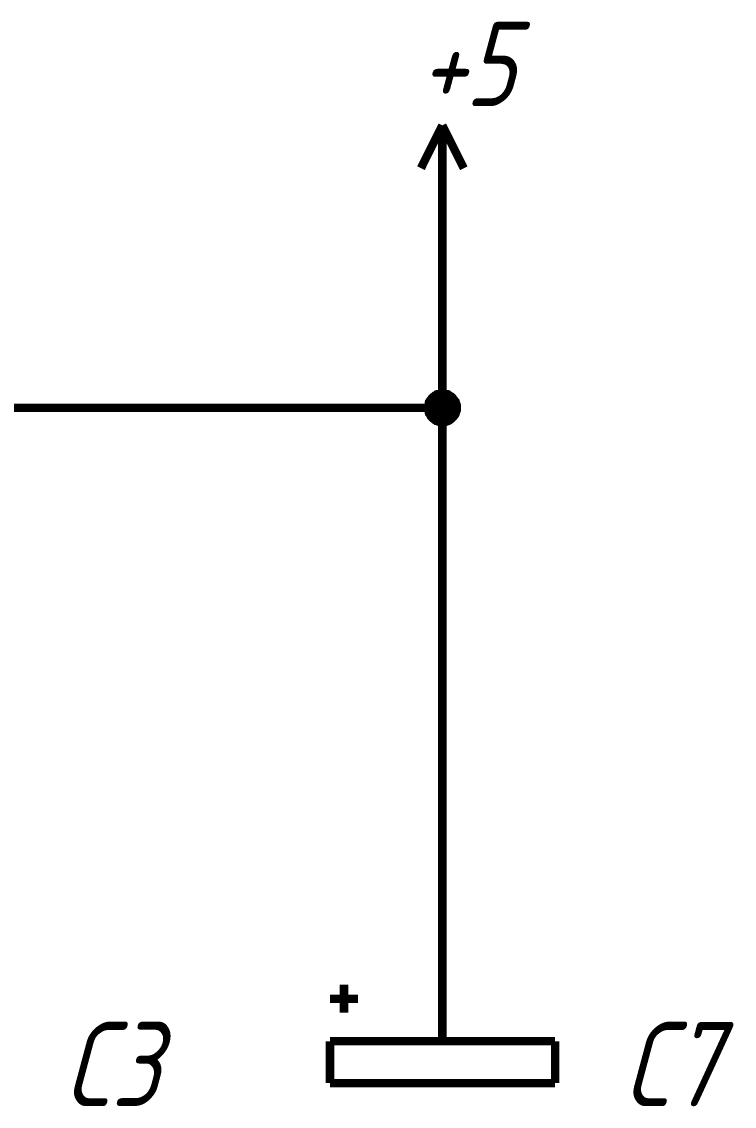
# Model space of a CAD drawing. Header units: millimetres. Extents: x 101 to 942, y 57 to 651.
# Drawn here: x 330.18 to 355.5, y 173.97 to 212.51 of the extents above; entities that cross this region are included whole.
import ezdxf

# ---------------------------------------------------------------- set-up
doc = ezdxf.new("R2010")
doc.units = ezdxf.units.MM
doc.header["$LTSCALE"] = 0.5
doc.layers.add('Sheet', color=255, linetype='Continuous')
doc.styles.add('GOST type A0', font='', dxfattribs={"oblique": 15, "height": 3.5})
doc.styles.get('GOST type A0').set_extended_font_data('GOST type A')

msp = doc.modelspace()

# ---------------------------------------------------------------- linework, layer by layer
at = {"layer": 'Sheet', "color": 7}
for points, const_width in [([(345.127, 208.829), (344.366, 207.306)], 0.3), ([(345.127, 208.829), (345.888, 207.306)], 0.3), ([(345.127, 206.297), (345.127, 208.829)], 0.3), ([(345.127, 198.794), (345.127, 206.297)], 0.3), ([(344.63, 198.794), (344.63, 198.825), (344.63, 198.841), (344.63, 198.872), (344.646, 198.903), (344.646, 198.918), (344.646, 198.949), (344.661, 198.965), (344.661, 198.996), (344.677, 199.012), (344.692, 199.027), (344.708, 199.058), (344.708, 199.074), (344.723, 199.089), (344.739, 199.105), (344.754, 199.136), (344.77, 199.151), (344.785, 199.167), (344.816, 199.182), (344.832, 199.198), (344.847, 199.213), (344.863, 199.213), (344.894, 199.229), (344.91, 199.245), (344.925, 199.26), (344.956, 199.26), (344.972, 199.276), (345.003, 199.276), (345.018, 199.276), (345.049, 199.291), (345.08, 199.291), (345.096, 199.291), (345.127, 199.291)], 0.3), ([(344.63, 198.794), (344.63, 198.825), (344.63, 198.841), (344.63, 198.872), (344.646, 198.903), (344.646, 198.918), (344.646, 198.949), (344.661, 198.965), (344.661, 198.996), (344.677, 199.012), (344.692, 199.027), (344.708, 199.058), (344.708, 199.074), (344.723, 199.089), (344.739, 199.105), (344.754, 199.136), (344.77, 199.151), (344.785, 199.167), (344.816, 199.182), (344.832, 199.198), (344.847, 199.213), (344.863, 199.213), (344.894, 199.229), (344.91, 199.245), (344.925, 199.26), (344.956, 199.26), (344.972, 199.276), (345.003, 199.276), (345.018, 199.276), (345.049, 199.291), (345.08, 199.291), (345.096, 199.291), (345.127, 199.291)], 0.3), ([(344.63, 198.794), (344.63, 198.825), (344.63, 198.841), (344.63, 198.872), (344.646, 198.903), (344.646, 198.918), (344.646, 198.949), (344.661, 198.965), (344.661, 198.996), (344.677, 199.012), (344.692, 199.027), (344.708, 199.058), (344.708, 199.074), (344.723, 199.089), (344.739, 199.105), (344.754, 199.136), (344.77, 199.151), (344.785, 199.167), (344.816, 199.182), (344.832, 199.198), (344.847, 199.213), (344.863, 199.213), (344.894, 199.229), (344.91, 199.245), (344.925, 199.26), (344.956, 199.26), (344.972, 199.276), (345.003, 199.276), (345.018, 199.276), (345.049, 199.291), (345.08, 199.291), (345.096, 199.291), (345.127, 199.291)], 0.3), ([(344.63, 198.794), (344.63, 198.825), (344.63, 198.841), (344.63, 198.872), (344.646, 198.903), (344.646, 198.918), (344.646, 198.949), (344.661, 198.965), (344.661, 198.996), (344.677, 199.012), (344.692, 199.027), (344.708, 199.058), (344.708, 199.074), (344.723, 199.089), (344.739, 199.105), (344.754, 199.136), (344.77, 199.151), (344.785, 199.167), (344.816, 199.182), (344.832, 199.198), (344.847, 199.213), (344.863, 199.213), (344.894, 199.229), (344.91, 199.245), (344.925, 199.26), (344.956, 199.26), (344.972, 199.276), (345.003, 199.276), (345.018, 199.276), (345.049, 199.291), (345.08, 199.291), (345.096, 199.291), (345.127, 199.291)], 0.3), ([(344.63, 198.794), (344.63, 198.825), (344.63, 198.841), (344.63, 198.872), (344.646, 198.903), (344.646, 198.918), (344.646, 198.949), (344.661, 198.965), (344.661, 198.996), (344.677, 199.012), (344.692, 199.027), (344.708, 199.058), (344.708, 199.074), (344.723, 199.089), (344.739, 199.105), (344.754, 199.136), (344.77, 199.151), (344.785, 199.167), (344.816, 199.182), (344.832, 199.198), (344.847, 199.213), (344.863, 199.213), (344.894, 199.229), (344.91, 199.245), (344.925, 199.26), (344.956, 199.26), (344.972, 199.276), (345.003, 199.276), (345.018, 199.276), (345.049, 199.291), (345.08, 199.291), (345.096, 199.291), (345.127, 199.291)], 0.3), ([(344.63, 198.794), (344.63, 198.825), (344.63, 198.841), (344.63, 198.872), (344.646, 198.903), (344.646, 198.918), (344.646, 198.949), (344.661, 198.965), (344.661, 198.996), (344.677, 199.012), (344.692, 199.027), (344.708, 199.058), (344.708, 199.074), (344.723, 199.089), (344.739, 199.105), (344.754, 199.136), (344.77, 199.151), (344.785, 199.167), (344.816, 199.182), (344.832, 199.198), (344.847, 199.213), (344.863, 199.213), (344.894, 199.229), (344.91, 199.245), (344.925, 199.26), (344.956, 199.26), (344.972, 199.276), (345.003, 199.276), (345.018, 199.276), (345.049, 199.291), (345.08, 199.291), (345.096, 199.291), (345.127, 199.291)], 0.3), ([(344.63, 198.794), (344.63, 198.825), (344.63, 198.841), (344.63, 198.872), (344.646, 198.903), (344.646, 198.918), (344.646, 198.949), (344.661, 198.965), (344.661, 198.996), (344.677, 199.012), (344.692, 199.027), (344.708, 199.058), (344.708, 199.074), (344.723, 199.089), (344.739, 199.105), (344.754, 199.136), (344.77, 199.151), (344.785, 199.167), (344.816, 199.182), (344.832, 199.198), (344.847, 199.213), (344.863, 199.213), (344.894, 199.229), (344.91, 199.245), (344.925, 199.26), (344.956, 199.26), (344.972, 199.276), (345.003, 199.276), (345.018, 199.276), (345.049, 199.291), (345.08, 199.291), (345.096, 199.291), (345.127, 199.291)], 0.0991), ([(344.63, 198.794), (344.63, 198.825), (344.63, 198.841), (344.63, 198.872), (344.646, 198.903), (344.646, 198.918), (344.646, 198.949), (344.661, 198.965), (344.661, 198.996), (344.677, 199.012), (344.692, 199.027), (344.708, 199.058), (344.708, 199.074), (344.723, 199.089), (344.739, 199.105), (344.754, 199.136), (344.77, 199.151), (344.785, 199.167), (344.816, 199.182), (344.832, 199.198), (344.847, 199.213), (344.863, 199.213), (344.894, 199.229), (344.91, 199.245), (344.925, 199.26), (344.956, 199.26), (344.972, 199.276), (345.003, 199.276), (345.018, 199.276), (345.049, 199.291), (345.08, 199.291), (345.096, 199.291), (345.127, 199.291)], 0.0991), ([(344.63, 198.794), (344.63, 198.825), (344.63, 198.841), (344.63, 198.872), (344.646, 198.903), (344.646, 198.918), (344.646, 198.949), (344.661, 198.965), (344.661, 198.996), (344.677, 199.012), (344.692, 199.027), (344.708, 199.058), (344.708, 199.074), (344.723, 199.089), (344.739, 199.105), (344.754, 199.136), (344.77, 199.151), (344.785, 199.167), (344.816, 199.182), (344.832, 199.198), (344.847, 199.213), (344.863, 199.213), (344.894, 199.229), (344.91, 199.245), (344.925, 199.26), (344.956, 199.26), (344.972, 199.276), (345.003, 199.276), (345.018, 199.276), (345.049, 199.291), (345.08, 199.291), (345.096, 199.291), (345.127, 199.291)], 0.0991), ([(344.63, 198.794), (344.63, 198.825), (344.63, 198.841), (344.63, 198.872), (344.646, 198.903), (344.646, 198.918), (344.646, 198.949), (344.661, 198.965), (344.661, 198.996), (344.677, 199.012), (344.692, 199.027), (344.708, 199.058), (344.708, 199.074), (344.723, 199.089), (344.739, 199.105), (344.754, 199.136), (344.77, 199.151), (344.785, 199.167), (344.816, 199.182), (344.832, 199.198), (344.847, 199.213), (344.863, 199.213), (344.894, 199.229), (344.91, 199.245), (344.925, 199.26), (344.956, 199.26), (344.972, 199.276), (345.003, 199.276), (345.018, 199.276), (345.049, 199.291), (345.08, 199.291), (345.096, 199.291), (345.127, 199.291)], 0.0991), ([(344.63, 198.794), (344.63, 198.825), (344.63, 198.841), (344.63, 198.872), (344.646, 198.903), (344.646, 198.918), (344.646, 198.949), (344.661, 198.965), (344.661, 198.996), (344.677, 199.012), (344.692, 199.027), (344.708, 199.058), (344.708, 199.074), (344.723, 199.089), (344.739, 199.105), (344.754, 199.136), (344.77, 199.151), (344.785, 199.167), (344.816, 199.182), (344.832, 199.198), (344.847, 199.213), (344.863, 199.213), (344.894, 199.229), (344.91, 199.245), (344.925, 199.26), (344.956, 199.26), (344.972, 199.276), (345.003, 199.276), (345.018, 199.276), (345.049, 199.291), (345.08, 199.291), (345.096, 199.291), (345.127, 199.291)], 0.0991), ([(344.63, 198.794), (344.63, 198.825), (344.63, 198.841), (344.63, 198.872), (344.646, 198.903), (344.646, 198.918), (344.646, 198.949), (344.661, 198.965), (344.661, 198.996), (344.677, 199.012), (344.692, 199.027), (344.708, 199.058), (344.708, 199.074), (344.723, 199.089), (344.739, 199.105), (344.754, 199.136), (344.77, 199.151), (344.785, 199.167), (344.816, 199.182), (344.832, 199.198), (344.847, 199.213), (344.863, 199.213), (344.894, 199.229), (344.91, 199.245), (344.925, 199.26), (344.956, 199.26), (344.972, 199.276), (345.003, 199.276), (345.018, 199.276), (345.049, 199.291), (345.08, 199.291), (345.096, 199.291), (345.127, 199.291)], 0.0991), ([(345.127, 199.291), (345.127, 199.291)], 0.3), ([(345.127, 199.291), (345.158, 199.291), (345.174, 199.291), (345.205, 199.291), (345.236, 199.276), (345.251, 199.276), (345.282, 199.276), (345.298, 199.26), (345.329, 199.26), (345.344, 199.245), (345.375, 199.229), (345.391, 199.213), (345.406, 199.213), (345.438, 199.198), (345.453, 199.182), (345.469, 199.167), (345.484, 199.151), (345.5, 199.136), (345.515, 199.105), (345.531, 199.089), (345.546, 199.074), (345.562, 199.058), (345.577, 199.027), (345.593, 199.012), (345.593, 198.996), (345.608, 198.965), (345.608, 198.949), (345.624, 198.918), (345.624, 198.903), (345.639, 198.872), (345.639, 198.841), (345.639, 198.825), (345.639, 198.794)], 0.3), ([(345.127, 199.291), (345.127, 199.291)], 0.3), ([(345.127, 199.291), (345.158, 199.291), (345.174, 199.291), (345.205, 199.291), (345.236, 199.276), (345.251, 199.276), (345.282, 199.276), (345.298, 199.26), (345.329, 199.26), (345.344, 199.245), (345.375, 199.229), (345.391, 199.213), (345.406, 199.213), (345.438, 199.198), (345.453, 199.182), (345.469, 199.167), (345.484, 199.151), (345.5, 199.136), (345.515, 199.105), (345.531, 199.089), (345.546, 199.074), (345.562, 199.058), (345.577, 199.027), (345.593, 199.012), (345.593, 198.996), (345.608, 198.965), (345.608, 198.949), (345.624, 198.918), (345.624, 198.903), (345.639, 198.872), (345.639, 198.841), (345.639, 198.825), (345.639, 198.794)], 0.3), ([(345.127, 199.291), (345.127, 199.291)], 0.3), ([(345.127, 199.291), (345.158, 199.291), (345.174, 199.291), (345.205, 199.291), (345.236, 199.276), (345.251, 199.276), (345.282, 199.276), (345.298, 199.26), (345.329, 199.26), (345.344, 199.245), (345.375, 199.229), (345.391, 199.213), (345.406, 199.213), (345.438, 199.198), (345.453, 199.182), (345.469, 199.167), (345.484, 199.151), (345.5, 199.136), (345.515, 199.105), (345.531, 199.089), (345.546, 199.074), (345.562, 199.058), (345.577, 199.027), (345.593, 199.012), (345.593, 198.996), (345.608, 198.965), (345.608, 198.949), (345.624, 198.918), (345.624, 198.903), (345.639, 198.872), (345.639, 198.841), (345.639, 198.825), (345.639, 198.794)], 0.3), ([(345.127, 199.291), (345.127, 199.291)], 0.3), ([(345.127, 199.291), (345.158, 199.291), (345.174, 199.291), (345.205, 199.291), (345.236, 199.276), (345.251, 199.276), (345.282, 199.276), (345.298, 199.26), (345.329, 199.26), (345.344, 199.245), (345.375, 199.229), (345.391, 199.213), (345.406, 199.213), (345.438, 199.198), (345.453, 199.182), (345.469, 199.167), (345.484, 199.151), (345.5, 199.136), (345.515, 199.105), (345.531, 199.089), (345.546, 199.074), (345.562, 199.058), (345.577, 199.027), (345.593, 199.012), (345.593, 198.996), (345.608, 198.965), (345.608, 198.949), (345.624, 198.918), (345.624, 198.903), (345.639, 198.872), (345.639, 198.841), (345.639, 198.825), (345.639, 198.794)], 0.3), ([(345.127, 199.291), (345.127, 199.291)], 0.3), ([(345.127, 199.291), (345.158, 199.291), (345.174, 199.291), (345.205, 199.291), (345.236, 199.276), (345.251, 199.276), (345.282, 199.276), (345.298, 199.26), (345.329, 199.26), (345.344, 199.245), (345.375, 199.229), (345.391, 199.213), (345.406, 199.213), (345.438, 199.198), (345.453, 199.182), (345.469, 199.167), (345.484, 199.151), (345.5, 199.136), (345.515, 199.105), (345.531, 199.089), (345.546, 199.074), (345.562, 199.058), (345.577, 199.027), (345.593, 199.012), (345.593, 198.996), (345.608, 198.965), (345.608, 198.949), (345.624, 198.918), (345.624, 198.903), (345.639, 198.872), (345.639, 198.841), (345.639, 198.825), (345.639, 198.794)], 0.3), ([(345.127, 199.291), (345.127, 199.291)], 0.3), ([(345.127, 199.291), (345.158, 199.291), (345.174, 199.291), (345.205, 199.291), (345.236, 199.276), (345.251, 199.276), (345.282, 199.276), (345.298, 199.26), (345.329, 199.26), (345.344, 199.245), (345.375, 199.229), (345.391, 199.213), (345.406, 199.213), (345.438, 199.198), (345.453, 199.182), (345.469, 199.167), (345.484, 199.151), (345.5, 199.136), (345.515, 199.105), (345.531, 199.089), (345.546, 199.074), (345.562, 199.058), (345.577, 199.027), (345.593, 199.012), (345.593, 198.996), (345.608, 198.965), (345.608, 198.949), (345.624, 198.918), (345.624, 198.903), (345.639, 198.872), (345.639, 198.841), (345.639, 198.825), (345.639, 198.794)], 0.3), ([(345.127, 199.291), (345.127, 199.291)], 0.0991), ([(345.127, 199.291), (345.158, 199.291), (345.174, 199.291), (345.205, 199.291), (345.236, 199.276), (345.251, 199.276), (345.282, 199.276), (345.298, 199.26), (345.329, 199.26), (345.344, 199.245), (345.375, 199.229), (345.391, 199.213), (345.406, 199.213), (345.438, 199.198), (345.453, 199.182), (345.469, 199.167), (345.484, 199.151), (345.5, 199.136), (345.515, 199.105), (345.531, 199.089), (345.546, 199.074), (345.562, 199.058), (345.577, 199.027), (345.593, 199.012), (345.593, 198.996), (345.608, 198.965), (345.608, 198.949), (345.624, 198.918), (345.624, 198.903), (345.639, 198.872), (345.639, 198.841), (345.639, 198.825), (345.639, 198.794)], 0.0991), ([(345.127, 199.291), (345.127, 199.291)], 0.0991), ([(345.127, 199.291), (345.158, 199.291), (345.174, 199.291), (345.205, 199.291), (345.236, 199.276), (345.251, 199.276), (345.282, 199.276), (345.298, 199.26), (345.329, 199.26), (345.344, 199.245), (345.375, 199.229), (345.391, 199.213), (345.406, 199.213), (345.438, 199.198), (345.453, 199.182), (345.469, 199.167), (345.484, 199.151), (345.5, 199.136), (345.515, 199.105), (345.531, 199.089), (345.546, 199.074), (345.562, 199.058), (345.577, 199.027), (345.593, 199.012), (345.593, 198.996), (345.608, 198.965), (345.608, 198.949), (345.624, 198.918), (345.624, 198.903), (345.639, 198.872), (345.639, 198.841), (345.639, 198.825), (345.639, 198.794)], 0.0991), ([(345.127, 199.291), (345.127, 199.291)], 0.0991), ([(345.127, 199.291), (345.158, 199.291), (345.174, 199.291), (345.205, 199.291), (345.236, 199.276), (345.251, 199.276), (345.282, 199.276), (345.298, 199.26), (345.329, 199.26), (345.344, 199.245), (345.375, 199.229), (345.391, 199.213), (345.406, 199.213), (345.438, 199.198), (345.453, 199.182), (345.469, 199.167), (345.484, 199.151), (345.5, 199.136), (345.515, 199.105), (345.531, 199.089), (345.546, 199.074), (345.562, 199.058), (345.577, 199.027), (345.593, 199.012), (345.593, 198.996), (345.608, 198.965), (345.608, 198.949), (345.624, 198.918), (345.624, 198.903), (345.639, 198.872), (345.639, 198.841), (345.639, 198.825), (345.639, 198.794)], 0.0991), ([(345.127, 199.291), (345.127, 199.291)], 0.0991), ([(345.127, 199.291), (345.158, 199.291), (345.174, 199.291), (345.205, 199.291), (345.236, 199.276), (345.251, 199.276), (345.282, 199.276), (345.298, 199.26), (345.329, 199.26), (345.344, 199.245), (345.375, 199.229), (345.391, 199.213), (345.406, 199.213), (345.438, 199.198), (345.453, 199.182), (345.469, 199.167), (345.484, 199.151), (345.5, 199.136), (345.515, 199.105), (345.531, 199.089), (345.546, 199.074), (345.562, 199.058), (345.577, 199.027), (345.593, 199.012), (345.593, 198.996), (345.608, 198.965), (345.608, 198.949), (345.624, 198.918), (345.624, 198.903), (345.639, 198.872), (345.639, 198.841), (345.639, 198.825), (345.639, 198.794)], 0.0991), ([(345.127, 199.291), (345.127, 199.291)], 0.0991), ([(345.127, 199.291), (345.158, 199.291), (345.174, 199.291), (345.205, 199.291), (345.236, 199.276), (345.251, 199.276), (345.282, 199.276), (345.298, 199.26), (345.329, 199.26), (345.344, 199.245), (345.375, 199.229), (345.391, 199.213), (345.406, 199.213), (345.438, 199.198), (345.453, 199.182), (345.469, 199.167), (345.484, 199.151), (345.5, 199.136), (345.515, 199.105), (345.531, 199.089), (345.546, 199.074), (345.562, 199.058), (345.577, 199.027), (345.593, 199.012), (345.593, 198.996), (345.608, 198.965), (345.608, 198.949), (345.624, 198.918), (345.624, 198.903), (345.639, 198.872), (345.639, 198.841), (345.639, 198.825), (345.639, 198.794)], 0.0991), ([(345.127, 199.291), (345.127, 199.291)], 0.0991), ([(345.127, 199.291), (345.158, 199.291), (345.174, 199.291), (345.205, 199.291), (345.236, 199.276), (345.251, 199.276), (345.282, 199.276), (345.298, 199.26), (345.329, 199.26), (345.344, 199.245), (345.375, 199.229), (345.391, 199.213), (345.406, 199.213), (345.438, 199.198), (345.453, 199.182), (345.469, 199.167), (345.484, 199.151), (345.5, 199.136), (345.515, 199.105), (345.531, 199.089), (345.546, 199.074), (345.562, 199.058), (345.577, 199.027), (345.593, 199.012), (345.593, 198.996), (345.608, 198.965), (345.608, 198.949), (345.624, 198.918), (345.624, 198.903), (345.639, 198.872), (345.639, 198.841), (345.639, 198.825), (345.639, 198.794)], 0.0991), ([(320.142, 198.794), (345.127, 198.794)], 0.3), ([(345.127, 198.281), (345.096, 198.281), (345.08, 198.281), (345.049, 198.281), (345.018, 198.297), (345.003, 198.297), (344.972, 198.313), (344.956, 198.313), (344.925, 198.328), (344.91, 198.328), (344.894, 198.344), (344.863, 198.359), (344.847, 198.375), (344.832, 198.39), (344.816, 198.406), (344.785, 198.421), (344.77, 198.437), (344.754, 198.452), (344.739, 198.468), (344.723, 198.483), (344.708, 198.514), (344.708, 198.53), (344.692, 198.546), (344.677, 198.577), (344.661, 198.592), (344.661, 198.623), (344.646, 198.639), (344.646, 198.67), (344.646, 198.685), (344.63, 198.716), (344.63, 198.747), (344.63, 198.763), (344.63, 198.794)], 0.3), ([(344.63, 198.794), (344.63, 198.794)], 0.3), ([(345.127, 198.281), (345.096, 198.281), (345.08, 198.281), (345.049, 198.281), (345.018, 198.297), (345.003, 198.297), (344.972, 198.313), (344.956, 198.313), (344.925, 198.328), (344.91, 198.328), (344.894, 198.344), (344.863, 198.359), (344.847, 198.375), (344.832, 198.39), (344.816, 198.406), (344.785, 198.421), (344.77, 198.437), (344.754, 198.452), (344.739, 198.468), (344.723, 198.483), (344.708, 198.514), (344.708, 198.53), (344.692, 198.546), (344.677, 198.577), (344.661, 198.592), (344.661, 198.623), (344.646, 198.639), (344.646, 198.67), (344.646, 198.685), (344.63, 198.716), (344.63, 198.747), (344.63, 198.763), (344.63, 198.794)], 0.3), ([(344.63, 198.794), (344.63, 198.794)], 0.3), ([(345.127, 198.281), (345.096, 198.281), (345.08, 198.281), (345.049, 198.281), (345.018, 198.297), (345.003, 198.297), (344.972, 198.313), (344.956, 198.313), (344.925, 198.328), (344.91, 198.328), (344.894, 198.344), (344.863, 198.359), (344.847, 198.375), (344.832, 198.39), (344.816, 198.406), (344.785, 198.421), (344.77, 198.437), (344.754, 198.452), (344.739, 198.468), (344.723, 198.483), (344.708, 198.514), (344.708, 198.53), (344.692, 198.546), (344.677, 198.577), (344.661, 198.592), (344.661, 198.623), (344.646, 198.639), (344.646, 198.67), (344.646, 198.685), (344.63, 198.716), (344.63, 198.747), (344.63, 198.763), (344.63, 198.794)], 0.3), ([(344.63, 198.794), (344.63, 198.794)], 0.3), ([(345.127, 198.281), (345.096, 198.281), (345.08, 198.281), (345.049, 198.281), (345.018, 198.297), (345.003, 198.297), (344.972, 198.313), (344.956, 198.313), (344.925, 198.328), (344.91, 198.328), (344.894, 198.344), (344.863, 198.359), (344.847, 198.375), (344.832, 198.39), (344.816, 198.406), (344.785, 198.421), (344.77, 198.437), (344.754, 198.452), (344.739, 198.468), (344.723, 198.483), (344.708, 198.514), (344.708, 198.53), (344.692, 198.546), (344.677, 198.577), (344.661, 198.592), (344.661, 198.623), (344.646, 198.639), (344.646, 198.67), (344.646, 198.685), (344.63, 198.716), (344.63, 198.747), (344.63, 198.763), (344.63, 198.794)], 0.3), ([(344.63, 198.794), (344.63, 198.794)], 0.3), ([(345.127, 198.281), (345.096, 198.281), (345.08, 198.281), (345.049, 198.281), (345.018, 198.297), (345.003, 198.297), (344.972, 198.313), (344.956, 198.313), (344.925, 198.328), (344.91, 198.328), (344.894, 198.344), (344.863, 198.359), (344.847, 198.375), (344.832, 198.39), (344.816, 198.406), (344.785, 198.421), (344.77, 198.437), (344.754, 198.452), (344.739, 198.468), (344.723, 198.483), (344.708, 198.514), (344.708, 198.53), (344.692, 198.546), (344.677, 198.577), (344.661, 198.592), (344.661, 198.623), (344.646, 198.639), (344.646, 198.67), (344.646, 198.685), (344.63, 198.716), (344.63, 198.747), (344.63, 198.763), (344.63, 198.794)], 0.3), ([(344.63, 198.794), (344.63, 198.794)], 0.3), ([(345.127, 198.281), (345.096, 198.281), (345.08, 198.281), (345.049, 198.281), (345.018, 198.297), (345.003, 198.297), (344.972, 198.313), (344.956, 198.313), (344.925, 198.328), (344.91, 198.328), (344.894, 198.344), (344.863, 198.359), (344.847, 198.375), (344.832, 198.39), (344.816, 198.406), (344.785, 198.421), (344.77, 198.437), (344.754, 198.452), (344.739, 198.468), (344.723, 198.483), (344.708, 198.514), (344.708, 198.53), (344.692, 198.546), (344.677, 198.577), (344.661, 198.592), (344.661, 198.623), (344.646, 198.639), (344.646, 198.67), (344.646, 198.685), (344.63, 198.716), (344.63, 198.747), (344.63, 198.763), (344.63, 198.794)], 0.3), ([(344.63, 198.794), (344.63, 198.794)], 0.3), ([(345.127, 198.794), (345.127, 178.787)], 0.3), ([(345.639, 198.794), (345.639, 198.763), (345.639, 198.747), (345.639, 198.716), (345.624, 198.685), (345.624, 198.67), (345.608, 198.639), (345.608, 198.623), (345.593, 198.592), (345.593, 198.577), (345.577, 198.546), (345.562, 198.53), (345.546, 198.514), (345.531, 198.483), (345.515, 198.468), (345.5, 198.452), (345.484, 198.437), (345.469, 198.421), (345.453, 198.406), (345.438, 198.39), (345.406, 198.375), (345.391, 198.359), (345.375, 198.344), (345.344, 198.328), (345.329, 198.328), (345.298, 198.313), (345.282, 198.313), (345.251, 198.297), (345.236, 198.297), (345.205, 198.281), (345.174, 198.281), (345.158, 198.281), (345.127, 198.281)], 0.3), ([(345.639, 198.794), (345.639, 198.763), (345.639, 198.747), (345.639, 198.716), (345.624, 198.685), (345.624, 198.67), (345.608, 198.639), (345.608, 198.623), (345.593, 198.592), (345.593, 198.577), (345.577, 198.546), (345.562, 198.53), (345.546, 198.514), (345.531, 198.483), (345.515, 198.468), (345.5, 198.452), (345.484, 198.437), (345.469, 198.421), (345.453, 198.406), (345.438, 198.39), (345.406, 198.375), (345.391, 198.359), (345.375, 198.344), (345.344, 198.328), (345.329, 198.328), (345.298, 198.313), (345.282, 198.313), (345.251, 198.297), (345.236, 198.297), (345.205, 198.281), (345.174, 198.281), (345.158, 198.281), (345.127, 198.281)], 0.3), ([(345.639, 198.794), (345.639, 198.763), (345.639, 198.747), (345.639, 198.716), (345.624, 198.685), (345.624, 198.67), (345.608, 198.639), (345.608, 198.623), (345.593, 198.592), (345.593, 198.577), (345.577, 198.546), (345.562, 198.53), (345.546, 198.514), (345.531, 198.483), (345.515, 198.468), (345.5, 198.452), (345.484, 198.437), (345.469, 198.421), (345.453, 198.406), (345.438, 198.39), (345.406, 198.375), (345.391, 198.359), (345.375, 198.344), (345.344, 198.328), (345.329, 198.328), (345.298, 198.313), (345.282, 198.313), (345.251, 198.297), (345.236, 198.297), (345.205, 198.281), (345.174, 198.281), (345.158, 198.281), (345.127, 198.281)], 0.3), ([(345.639, 198.794), (345.639, 198.763), (345.639, 198.747), (345.639, 198.716), (345.624, 198.685), (345.624, 198.67), (345.608, 198.639), (345.608, 198.623), (345.593, 198.592), (345.593, 198.577), (345.577, 198.546), (345.562, 198.53), (345.546, 198.514), (345.531, 198.483), (345.515, 198.468), (345.5, 198.452), (345.484, 198.437), (345.469, 198.421), (345.453, 198.406), (345.438, 198.39), (345.406, 198.375), (345.391, 198.359), (345.375, 198.344), (345.344, 198.328), (345.329, 198.328), (345.298, 198.313), (345.282, 198.313), (345.251, 198.297), (345.236, 198.297), (345.205, 198.281), (345.174, 198.281), (345.158, 198.281), (345.127, 198.281)], 0.3), ([(345.639, 198.794), (345.639, 198.763), (345.639, 198.747), (345.639, 198.716), (345.624, 198.685), (345.624, 198.67), (345.608, 198.639), (345.608, 198.623), (345.593, 198.592), (345.593, 198.577), (345.577, 198.546), (345.562, 198.53), (345.546, 198.514), (345.531, 198.483), (345.515, 198.468), (345.5, 198.452), (345.484, 198.437), (345.469, 198.421), (345.453, 198.406), (345.438, 198.39), (345.406, 198.375), (345.391, 198.359), (345.375, 198.344), (345.344, 198.328), (345.329, 198.328), (345.298, 198.313), (345.282, 198.313), (345.251, 198.297), (345.236, 198.297), (345.205, 198.281), (345.174, 198.281), (345.158, 198.281), (345.127, 198.281)], 0.3), ([(345.639, 198.794), (345.639, 198.763), (345.639, 198.747), (345.639, 198.716), (345.624, 198.685), (345.624, 198.67), (345.608, 198.639), (345.608, 198.623), (345.593, 198.592), (345.593, 198.577), (345.577, 198.546), (345.562, 198.53), (345.546, 198.514), (345.531, 198.483), (345.515, 198.468), (345.5, 198.452), (345.484, 198.437), (345.469, 198.421), (345.453, 198.406), (345.438, 198.39), (345.406, 198.375), (345.391, 198.359), (345.375, 198.344), (345.344, 198.328), (345.329, 198.328), (345.298, 198.313), (345.282, 198.313), (345.251, 198.297), (345.236, 198.297), (345.205, 198.281), (345.174, 198.281), (345.158, 198.281), (345.127, 198.281)], 0.3), ([(345.639, 198.794), (345.639, 198.794), (345.639, 198.794), (345.639, 198.794), (345.639, 198.794), (345.639, 198.794), (345.639, 198.794), (345.639, 198.794), (345.639, 198.794), (345.639, 198.794), (345.639, 198.794), (345.639, 198.794), (345.639, 198.794), (345.639, 198.794), (345.639, 198.794), (345.639, 198.794), (345.639, 198.794), (345.639, 198.794), (345.639, 198.794), (345.639, 198.794), (345.639, 198.794), (345.639, 198.794), (345.639, 198.794), (345.639, 198.794), (345.639, 198.794), (345.639, 198.794), (345.639, 198.794), (345.639, 198.794), (345.639, 198.794), (345.639, 198.794), (345.639, 198.794), (345.639, 198.794), (345.639, 198.794)], 0.3), ([(345.639, 198.794), (345.639, 198.794)], 0.3), ([(345.639, 198.794), (345.639, 198.794), (345.639, 198.794), (345.639, 198.794), (345.639, 198.794), (345.639, 198.794), (345.639, 198.794), (345.639, 198.794), (345.639, 198.794), (345.639, 198.794), (345.639, 198.794), (345.639, 198.794), (345.639, 198.794), (345.639, 198.794), (345.639, 198.794), (345.639, 198.794), (345.639, 198.794), (345.639, 198.794), (345.639, 198.794), (345.639, 198.794), (345.639, 198.794), (345.639, 198.794), (345.639, 198.794), (345.639, 198.794), (345.639, 198.794), (345.639, 198.794), (345.639, 198.794), (345.639, 198.794), (345.639, 198.794), (345.639, 198.794), (345.639, 198.794), (345.639, 198.794), (345.639, 198.794)], 0.3), ([(345.639, 198.794), (345.639, 198.794)], 0.3), ([(345.639, 198.794), (345.639, 198.794), (345.639, 198.794), (345.639, 198.794), (345.639, 198.794), (345.639, 198.794), (345.639, 198.794), (345.639, 198.794), (345.639, 198.794), (345.639, 198.794), (345.639, 198.794), (345.639, 198.794), (345.639, 198.794), (345.639, 198.794), (345.639, 198.794), (345.639, 198.794), (345.639, 198.794), (345.639, 198.794), (345.639, 198.794), (345.639, 198.794), (345.639, 198.794), (345.639, 198.794), (345.639, 198.794), (345.639, 198.794), (345.639, 198.794), (345.639, 198.794), (345.639, 198.794), (345.639, 198.794), (345.639, 198.794), (345.639, 198.794), (345.639, 198.794), (345.639, 198.794), (345.639, 198.794)], 0.3), ([(345.639, 198.794), (345.639, 198.794)], 0.3), ([(345.639, 198.794), (345.639, 198.794), (345.639, 198.794), (345.639, 198.794), (345.639, 198.794), (345.639, 198.794), (345.639, 198.794), (345.639, 198.794), (345.639, 198.794), (345.639, 198.794), (345.639, 198.794), (345.639, 198.794), (345.639, 198.794), (345.639, 198.794), (345.639, 198.794), (345.639, 198.794), (345.639, 198.794), (345.639, 198.794), (345.639, 198.794), (345.639, 198.794), (345.639, 198.794), (345.639, 198.794), (345.639, 198.794), (345.639, 198.794), (345.639, 198.794), (345.639, 198.794), (345.639, 198.794), (345.639, 198.794), (345.639, 198.794), (345.639, 198.794), (345.639, 198.794), (345.639, 198.794), (345.639, 198.794)], 0.3), ([(345.639, 198.794), (345.639, 198.794)], 0.3), ([(345.639, 198.794), (345.639, 198.794), (345.639, 198.794), (345.639, 198.794), (345.639, 198.794), (345.639, 198.794), (345.639, 198.794), (345.639, 198.794), (345.639, 198.794), (345.639, 198.794), (345.639, 198.794), (345.639, 198.794), (345.639, 198.794), (345.639, 198.794), (345.639, 198.794), (345.639, 198.794), (345.639, 198.794), (345.639, 198.794), (345.639, 198.794), (345.639, 198.794), (345.639, 198.794), (345.639, 198.794), (345.639, 198.794), (345.639, 198.794), (345.639, 198.794), (345.639, 198.794), (345.639, 198.794), (345.639, 198.794), (345.639, 198.794), (345.639, 198.794), (345.639, 198.794), (345.639, 198.794), (345.639, 198.794)], 0.3), ([(345.639, 198.794), (345.639, 198.794)], 0.3), ([(345.639, 198.794), (345.639, 198.794), (345.639, 198.794), (345.639, 198.794), (345.639, 198.794), (345.639, 198.794), (345.639, 198.794), (345.639, 198.794), (345.639, 198.794), (345.639, 198.794), (345.639, 198.794), (345.639, 198.794), (345.639, 198.794), (345.639, 198.794), (345.639, 198.794), (345.639, 198.794), (345.639, 198.794), (345.639, 198.794), (345.639, 198.794), (345.639, 198.794), (345.639, 198.794), (345.639, 198.794), (345.639, 198.794), (345.639, 198.794), (345.639, 198.794), (345.639, 198.794), (345.639, 198.794), (345.639, 198.794), (345.639, 198.794), (345.639, 198.794), (345.639, 198.794), (345.639, 198.794), (345.639, 198.794)], 0.3), ([(345.639, 198.794), (345.639, 198.794)], 0.3), ([(345.127, 198.281), (345.096, 198.281), (345.08, 198.281), (345.049, 198.281), (345.018, 198.297), (345.003, 198.297), (344.972, 198.313), (344.956, 198.313), (344.925, 198.328), (344.91, 198.328), (344.894, 198.344), (344.863, 198.359), (344.847, 198.375), (344.832, 198.39), (344.816, 198.406), (344.785, 198.421), (344.77, 198.437), (344.754, 198.452), (344.739, 198.468), (344.723, 198.483), (344.708, 198.514), (344.708, 198.53), (344.692, 198.546), (344.677, 198.577), (344.661, 198.592), (344.661, 198.623), (344.646, 198.639), (344.646, 198.67), (344.646, 198.685), (344.63, 198.716), (344.63, 198.747), (344.63, 198.763), (344.63, 198.794)], 0.0991), ([(344.63, 198.794), (344.63, 198.794)], 0.0991), ([(345.127, 198.281), (345.096, 198.281), (345.08, 198.281), (345.049, 198.281), (345.018, 198.297), (345.003, 198.297), (344.972, 198.313), (344.956, 198.313), (344.925, 198.328), (344.91, 198.328), (344.894, 198.344), (344.863, 198.359), (344.847, 198.375), (344.832, 198.39), (344.816, 198.406), (344.785, 198.421), (344.77, 198.437), (344.754, 198.452), (344.739, 198.468), (344.723, 198.483), (344.708, 198.514), (344.708, 198.53), (344.692, 198.546), (344.677, 198.577), (344.661, 198.592), (344.661, 198.623), (344.646, 198.639), (344.646, 198.67), (344.646, 198.685), (344.63, 198.716), (344.63, 198.747), (344.63, 198.763), (344.63, 198.794)], 0.0991), ([(344.63, 198.794), (344.63, 198.794)], 0.0991), ([(345.127, 198.281), (345.096, 198.281), (345.08, 198.281), (345.049, 198.281), (345.018, 198.297), (345.003, 198.297), (344.972, 198.313), (344.956, 198.313), (344.925, 198.328), (344.91, 198.328), (344.894, 198.344), (344.863, 198.359), (344.847, 198.375), (344.832, 198.39), (344.816, 198.406), (344.785, 198.421), (344.77, 198.437), (344.754, 198.452), (344.739, 198.468), (344.723, 198.483), (344.708, 198.514), (344.708, 198.53), (344.692, 198.546), (344.677, 198.577), (344.661, 198.592), (344.661, 198.623), (344.646, 198.639), (344.646, 198.67), (344.646, 198.685), (344.63, 198.716), (344.63, 198.747), (344.63, 198.763), (344.63, 198.794)], 0.0991), ([(344.63, 198.794), (344.63, 198.794)], 0.0991), ([(345.127, 198.281), (345.096, 198.281), (345.08, 198.281), (345.049, 198.281), (345.018, 198.297), (345.003, 198.297), (344.972, 198.313), (344.956, 198.313), (344.925, 198.328), (344.91, 198.328), (344.894, 198.344), (344.863, 198.359), (344.847, 198.375), (344.832, 198.39), (344.816, 198.406), (344.785, 198.421), (344.77, 198.437), (344.754, 198.452), (344.739, 198.468), (344.723, 198.483), (344.708, 198.514), (344.708, 198.53), (344.692, 198.546), (344.677, 198.577), (344.661, 198.592), (344.661, 198.623), (344.646, 198.639), (344.646, 198.67), (344.646, 198.685), (344.63, 198.716), (344.63, 198.747), (344.63, 198.763), (344.63, 198.794)], 0.0991), ([(344.63, 198.794), (344.63, 198.794)], 0.0991), ([(345.127, 198.281), (345.096, 198.281), (345.08, 198.281), (345.049, 198.281), (345.018, 198.297), (345.003, 198.297), (344.972, 198.313), (344.956, 198.313), (344.925, 198.328), (344.91, 198.328), (344.894, 198.344), (344.863, 198.359), (344.847, 198.375), (344.832, 198.39), (344.816, 198.406), (344.785, 198.421), (344.77, 198.437), (344.754, 198.452), (344.739, 198.468), (344.723, 198.483), (344.708, 198.514), (344.708, 198.53), (344.692, 198.546), (344.677, 198.577), (344.661, 198.592), (344.661, 198.623), (344.646, 198.639), (344.646, 198.67), (344.646, 198.685), (344.63, 198.716), (344.63, 198.747), (344.63, 198.763), (344.63, 198.794)], 0.0991), ([(344.63, 198.794), (344.63, 198.794)], 0.0991), ([(345.127, 198.281), (345.096, 198.281), (345.08, 198.281), (345.049, 198.281), (345.018, 198.297), (345.003, 198.297), (344.972, 198.313), (344.956, 198.313), (344.925, 198.328), (344.91, 198.328), (344.894, 198.344), (344.863, 198.359), (344.847, 198.375), (344.832, 198.39), (344.816, 198.406), (344.785, 198.421), (344.77, 198.437), (344.754, 198.452), (344.739, 198.468), (344.723, 198.483), (344.708, 198.514), (344.708, 198.53), (344.692, 198.546), (344.677, 198.577), (344.661, 198.592), (344.661, 198.623), (344.646, 198.639), (344.646, 198.67), (344.646, 198.685), (344.63, 198.716), (344.63, 198.747), (344.63, 198.763), (344.63, 198.794)], 0.0991), ([(344.63, 198.794), (344.63, 198.794)], 0.0991), ([(345.639, 198.794), (345.639, 198.763), (345.639, 198.747), (345.639, 198.716), (345.624, 198.685), (345.624, 198.67), (345.608, 198.639), (345.608, 198.623), (345.593, 198.592), (345.593, 198.577), (345.577, 198.546), (345.562, 198.53), (345.546, 198.514), (345.531, 198.483), (345.515, 198.468), (345.5, 198.452), (345.484, 198.437), (345.469, 198.421), (345.453, 198.406), (345.438, 198.39), (345.406, 198.375), (345.391, 198.359), (345.375, 198.344), (345.344, 198.328), (345.329, 198.328), (345.298, 198.313), (345.282, 198.313), (345.251, 198.297), (345.236, 198.297), (345.205, 198.281), (345.174, 198.281), (345.158, 198.281), (345.127, 198.281)], 0.0991), ([(345.639, 198.794), (345.639, 198.763), (345.639, 198.747), (345.639, 198.716), (345.624, 198.685), (345.624, 198.67), (345.608, 198.639), (345.608, 198.623), (345.593, 198.592), (345.593, 198.577), (345.577, 198.546), (345.562, 198.53), (345.546, 198.514), (345.531, 198.483), (345.515, 198.468), (345.5, 198.452), (345.484, 198.437), (345.469, 198.421), (345.453, 198.406), (345.438, 198.39), (345.406, 198.375), (345.391, 198.359), (345.375, 198.344), (345.344, 198.328), (345.329, 198.328), (345.298, 198.313), (345.282, 198.313), (345.251, 198.297), (345.236, 198.297), (345.205, 198.281), (345.174, 198.281), (345.158, 198.281), (345.127, 198.281)], 0.0991), ([(345.639, 198.794), (345.639, 198.763), (345.639, 198.747), (345.639, 198.716), (345.624, 198.685), (345.624, 198.67), (345.608, 198.639), (345.608, 198.623), (345.593, 198.592), (345.593, 198.577), (345.577, 198.546), (345.562, 198.53), (345.546, 198.514), (345.531, 198.483), (345.515, 198.468), (345.5, 198.452), (345.484, 198.437), (345.469, 198.421), (345.453, 198.406), (345.438, 198.39), (345.406, 198.375), (345.391, 198.359), (345.375, 198.344), (345.344, 198.328), (345.329, 198.328), (345.298, 198.313), (345.282, 198.313), (345.251, 198.297), (345.236, 198.297), (345.205, 198.281), (345.174, 198.281), (345.158, 198.281), (345.127, 198.281)], 0.0991), ([(345.639, 198.794), (345.639, 198.763), (345.639, 198.747), (345.639, 198.716), (345.624, 198.685), (345.624, 198.67), (345.608, 198.639), (345.608, 198.623), (345.593, 198.592), (345.593, 198.577), (345.577, 198.546), (345.562, 198.53), (345.546, 198.514), (345.531, 198.483), (345.515, 198.468), (345.5, 198.452), (345.484, 198.437), (345.469, 198.421), (345.453, 198.406), (345.438, 198.39), (345.406, 198.375), (345.391, 198.359), (345.375, 198.344), (345.344, 198.328), (345.329, 198.328), (345.298, 198.313), (345.282, 198.313), (345.251, 198.297), (345.236, 198.297), (345.205, 198.281), (345.174, 198.281), (345.158, 198.281), (345.127, 198.281)], 0.0991), ([(345.639, 198.794), (345.639, 198.763), (345.639, 198.747), (345.639, 198.716), (345.624, 198.685), (345.624, 198.67), (345.608, 198.639), (345.608, 198.623), (345.593, 198.592), (345.593, 198.577), (345.577, 198.546), (345.562, 198.53), (345.546, 198.514), (345.531, 198.483), (345.515, 198.468), (345.5, 198.452), (345.484, 198.437), (345.469, 198.421), (345.453, 198.406), (345.438, 198.39), (345.406, 198.375), (345.391, 198.359), (345.375, 198.344), (345.344, 198.328), (345.329, 198.328), (345.298, 198.313), (345.282, 198.313), (345.251, 198.297), (345.236, 198.297), (345.205, 198.281), (345.174, 198.281), (345.158, 198.281), (345.127, 198.281)], 0.0991), ([(345.639, 198.794), (345.639, 198.763), (345.639, 198.747), (345.639, 198.716), (345.624, 198.685), (345.624, 198.67), (345.608, 198.639), (345.608, 198.623), (345.593, 198.592), (345.593, 198.577), (345.577, 198.546), (345.562, 198.53), (345.546, 198.514), (345.531, 198.483), (345.515, 198.468), (345.5, 198.452), (345.484, 198.437), (345.469, 198.421), (345.453, 198.406), (345.438, 198.39), (345.406, 198.375), (345.391, 198.359), (345.375, 198.344), (345.344, 198.328), (345.329, 198.328), (345.298, 198.313), (345.282, 198.313), (345.251, 198.297), (345.236, 198.297), (345.205, 198.281), (345.174, 198.281), (345.158, 198.281), (345.127, 198.281)], 0.0991), ([(345.639, 198.794), (345.639, 198.794), (345.639, 198.794), (345.639, 198.794), (345.639, 198.794), (345.639, 198.794), (345.639, 198.794), (345.639, 198.794), (345.639, 198.794), (345.639, 198.794), (345.639, 198.794), (345.639, 198.794), (345.639, 198.794), (345.639, 198.794), (345.639, 198.794), (345.639, 198.794), (345.639, 198.794), (345.639, 198.794), (345.639, 198.794), (345.639, 198.794), (345.639, 198.794), (345.639, 198.794), (345.639, 198.794), (345.639, 198.794), (345.639, 198.794), (345.639, 198.794), (345.639, 198.794), (345.639, 198.794), (345.639, 198.794), (345.639, 198.794), (345.639, 198.794), (345.639, 198.794), (345.639, 198.794)], 0.0991), ([(345.639, 198.794), (345.639, 198.794)], 0.0991), ([(345.639, 198.794), (345.639, 198.794), (345.639, 198.794), (345.639, 198.794), (345.639, 198.794), (345.639, 198.794), (345.639, 198.794), (345.639, 198.794), (345.639, 198.794), (345.639, 198.794), (345.639, 198.794), (345.639, 198.794), (345.639, 198.794), (345.639, 198.794), (345.639, 198.794), (345.639, 198.794), (345.639, 198.794), (345.639, 198.794), (345.639, 198.794), (345.639, 198.794), (345.639, 198.794), (345.639, 198.794), (345.639, 198.794), (345.639, 198.794), (345.639, 198.794), (345.639, 198.794), (345.639, 198.794), (345.639, 198.794), (345.639, 198.794), (345.639, 198.794), (345.639, 198.794), (345.639, 198.794), (345.639, 198.794)], 0.0991), ([(345.639, 198.794), (345.639, 198.794)], 0.0991), ([(345.639, 198.794), (345.639, 198.794), (345.639, 198.794), (345.639, 198.794), (345.639, 198.794), (345.639, 198.794), (345.639, 198.794), (345.639, 198.794), (345.639, 198.794), (345.639, 198.794), (345.639, 198.794), (345.639, 198.794), (345.639, 198.794), (345.639, 198.794), (345.639, 198.794), (345.639, 198.794), (345.639, 198.794), (345.639, 198.794), (345.639, 198.794), (345.639, 198.794), (345.639, 198.794), (345.639, 198.794), (345.639, 198.794), (345.639, 198.794), (345.639, 198.794), (345.639, 198.794), (345.639, 198.794), (345.639, 198.794), (345.639, 198.794), (345.639, 198.794), (345.639, 198.794), (345.639, 198.794), (345.639, 198.794)], 0.0991), ([(345.639, 198.794), (345.639, 198.794)], 0.0991), ([(345.639, 198.794), (345.639, 198.794), (345.639, 198.794), (345.639, 198.794), (345.639, 198.794), (345.639, 198.794), (345.639, 198.794), (345.639, 198.794), (345.639, 198.794), (345.639, 198.794), (345.639, 198.794), (345.639, 198.794), (345.639, 198.794), (345.639, 198.794), (345.639, 198.794), (345.639, 198.794), (345.639, 198.794), (345.639, 198.794), (345.639, 198.794), (345.639, 198.794), (345.639, 198.794), (345.639, 198.794), (345.639, 198.794), (345.639, 198.794), (345.639, 198.794), (345.639, 198.794), (345.639, 198.794), (345.639, 198.794), (345.639, 198.794), (345.639, 198.794), (345.639, 198.794), (345.639, 198.794), (345.639, 198.794)], 0.0991), ([(345.639, 198.794), (345.639, 198.794)], 0.0991), ([(345.639, 198.794), (345.639, 198.794), (345.639, 198.794), (345.639, 198.794), (345.639, 198.794), (345.639, 198.794), (345.639, 198.794), (345.639, 198.794), (345.639, 198.794), (345.639, 198.794), (345.639, 198.794), (345.639, 198.794), (345.639, 198.794), (345.639, 198.794), (345.639, 198.794), (345.639, 198.794), (345.639, 198.794), (345.639, 198.794), (345.639, 198.794), (345.639, 198.794), (345.639, 198.794), (345.639, 198.794), (345.639, 198.794), (345.639, 198.794), (345.639, 198.794), (345.639, 198.794), (345.639, 198.794), (345.639, 198.794), (345.639, 198.794), (345.639, 198.794), (345.639, 198.794), (345.639, 198.794), (345.639, 198.794)], 0.0991), ([(345.639, 198.794), (345.639, 198.794)], 0.0991), ([(345.639, 198.794), (345.639, 198.794), (345.639, 198.794), (345.639, 198.794), (345.639, 198.794), (345.639, 198.794), (345.639, 198.794), (345.639, 198.794), (345.639, 198.794), (345.639, 198.794), (345.639, 198.794), (345.639, 198.794), (345.639, 198.794), (345.639, 198.794), (345.639, 198.794), (345.639, 198.794), (345.639, 198.794), (345.639, 198.794), (345.639, 198.794), (345.639, 198.794), (345.639, 198.794), (345.639, 198.794), (345.639, 198.794), (345.639, 198.794), (345.639, 198.794), (345.639, 198.794), (345.639, 198.794), (345.639, 198.794), (345.639, 198.794), (345.639, 198.794), (345.639, 198.794), (345.639, 198.794), (345.639, 198.794)], 0.0991), ([(345.639, 198.794), (345.639, 198.794)], 0.0991), ([(345.127, 176.286), (345.127, 178.787)], 0.3), ([(341.633, 177.296), (341.633, 178.29)], 0.3), ([(342.13, 177.793), (341.136, 177.793)], 0.3), ([(341.136, 174.795), (341.136, 176.286)], 0.3), ([(341.136, 176.286), (349.133, 176.286)], 0.3), ([(349.133, 176.286), (349.133, 174.795)], 0.3), ([(341.136, 174.795), (349.133, 174.795)], 0.3)]:
    msp.add_lwpolyline(points, dxfattribs=dict(at, const_width=const_width))
at = {"layer": 'Sheet', "color": 7, "const_width": 0.508}
msp.add_lwpolyline([(344.809, 198.797, 1), (345.317, 198.797, 1)], format="xyb", close=True, dxfattribs=at)

# ---------------------------------------------------------------- texts
at = {"layer": 'Sheet', "color": 7, "style": 'GOST type A0', "oblique": 15}
for s, p in [('+5', (344.288, 209.512)), ('C3', (331.618, 173.972)), ('C7', (351.493, 173.972))]:
    msp.add_text(s, height=3, dxfattribs=at).set_placement(p)

doc.saveas('drawing.dxf')
